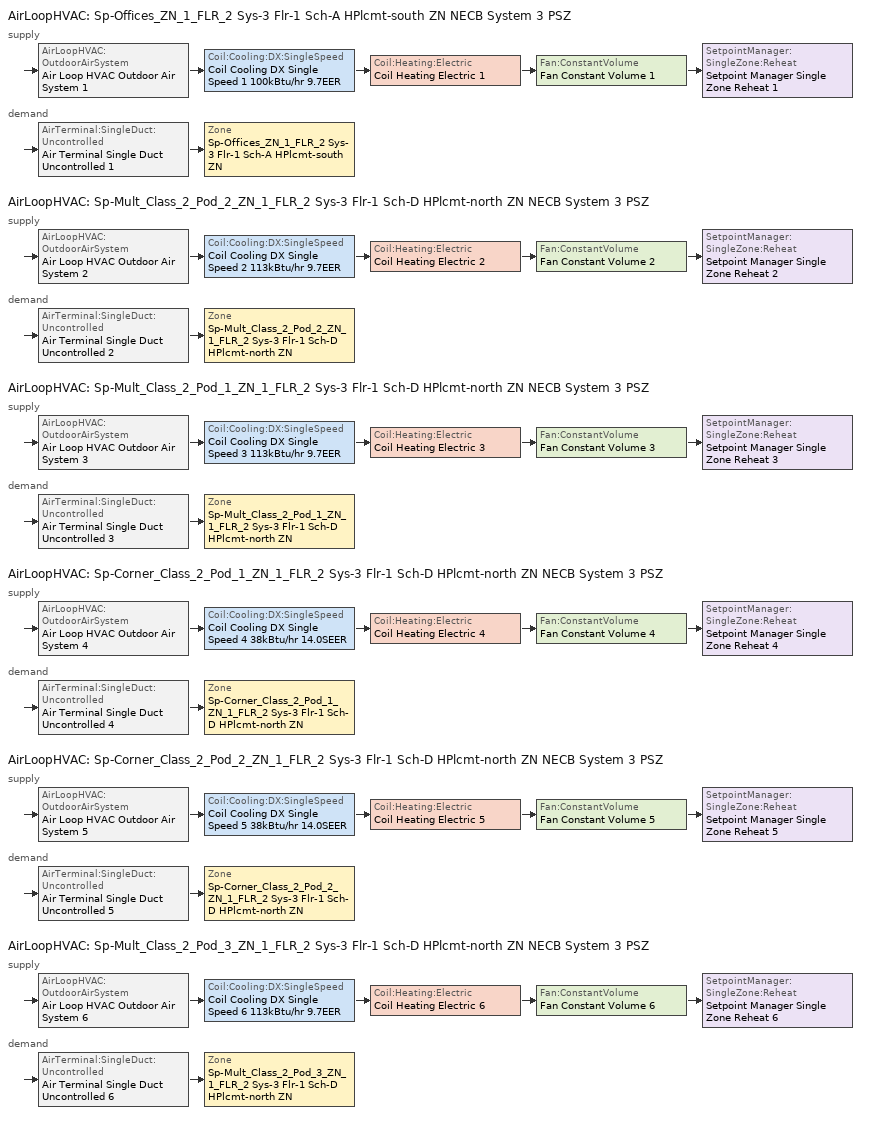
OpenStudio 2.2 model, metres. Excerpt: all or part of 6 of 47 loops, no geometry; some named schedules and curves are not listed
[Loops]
AirLoopHVAC 'Sp-Offices_ZN_1_FLR_2 Sys-3 Flr-1 Sch-A HPlcmt-south ZN NECB System 3 PSZ'
 supply: AirLoopHVAC:OutdoorAirSystem 'Air Loop HVAC Outdoor Air System 1' > Coil:Cooling:DX:SingleSpeed 'Coil Cooling DX Single Speed 1 100kBtu/hr 9.7EER' > Coil:Heating:Electric 'Coil Heating Electric 1' > Fan:ConstantVolume 'Fan Constant Volume 1' > SetpointManager:SingleZone:Reheat 'Setpoint Manager Single Zone Reheat 1'
 demand: AirTerminal:SingleDuct:Uncontrolled 'Air Terminal Single Duct Uncontrolled 1' > Zone 'Sp-Offices_ZN_1_FLR_2 Sys-3 Flr-1 Sch-A HPlcmt-south ZN'
AirLoopHVAC 'Sp-Mult_Class_2_Pod_2_ZN_1_FLR_2 Sys-3 Flr-1 Sch-D HPlcmt-north ZN NECB System 3 PSZ'
 supply: AirLoopHVAC:OutdoorAirSystem 'Air Loop HVAC Outdoor Air System 2' > Coil:Cooling:DX:SingleSpeed 'Coil Cooling DX Single Speed 2 113kBtu/hr 9.7EER' > Coil:Heating:Electric 'Coil Heating Electric 2' > Fan:ConstantVolume 'Fan Constant Volume 2' > SetpointManager:SingleZone:Reheat 'Setpoint Manager Single Zone Reheat 2'
 demand: AirTerminal:SingleDuct:Uncontrolled 'Air Terminal Single Duct Uncontrolled 2' > Zone 'Sp-Mult_Class_2_Pod_2_ZN_1_FLR_2 Sys-3 Flr-1 Sch-D HPlcmt-north ZN'
AirLoopHVAC 'Sp-Mult_Class_2_Pod_1_ZN_1_FLR_2 Sys-3 Flr-1 Sch-D HPlcmt-north ZN NECB System 3 PSZ'
 supply: AirLoopHVAC:OutdoorAirSystem 'Air Loop HVAC Outdoor Air System 3' > Coil:Cooling:DX:SingleSpeed 'Coil Cooling DX Single Speed 3 113kBtu/hr 9.7EER' > Coil:Heating:Electric 'Coil Heating Electric 3' > Fan:ConstantVolume 'Fan Constant Volume 3' > SetpointManager:SingleZone:Reheat 'Setpoint Manager Single Zone Reheat 3'
 demand: AirTerminal:SingleDuct:Uncontrolled 'Air Terminal Single Duct Uncontrolled 3' > Zone 'Sp-Mult_Class_2_Pod_1_ZN_1_FLR_2 Sys-3 Flr-1 Sch-D HPlcmt-north ZN'
AirLoopHVAC 'Sp-Corner_Class_2_Pod_1_ZN_1_FLR_2 Sys-3 Flr-1 Sch-D HPlcmt-north ZN NECB System 3 PSZ'
 supply: AirLoopHVAC:OutdoorAirSystem 'Air Loop HVAC Outdoor Air System 4' > Coil:Cooling:DX:SingleSpeed 'Coil Cooling DX Single Speed 4 38kBtu/hr 14.0SEER' > Coil:Heating:Electric 'Coil Heating Electric 4' > Fan:ConstantVolume 'Fan Constant Volume 4' > SetpointManager:SingleZone:Reheat 'Setpoint Manager Single Zone Reheat 4'
 demand: AirTerminal:SingleDuct:Uncontrolled 'Air Terminal Single Duct Uncontrolled 4' > Zone 'Sp-Corner_Class_2_Pod_1_ZN_1_FLR_2 Sys-3 Flr-1 Sch-D HPlcmt-north ZN'
AirLoopHVAC 'Sp-Corner_Class_2_Pod_2_ZN_1_FLR_2 Sys-3 Flr-1 Sch-D HPlcmt-north ZN NECB System 3 PSZ'
 supply: AirLoopHVAC:OutdoorAirSystem 'Air Loop HVAC Outdoor Air System 5' > Coil:Cooling:DX:SingleSpeed 'Coil Cooling DX Single Speed 5 38kBtu/hr 14.0SEER' > Coil:Heating:Electric 'Coil Heating Electric 5' > Fan:ConstantVolume 'Fan Constant Volume 5' > SetpointManager:SingleZone:Reheat 'Setpoint Manager Single Zone Reheat 5'
 demand: AirTerminal:SingleDuct:Uncontrolled 'Air Terminal Single Duct Uncontrolled 5' > Zone 'Sp-Corner_Class_2_Pod_2_ZN_1_FLR_2 Sys-3 Flr-1 Sch-D HPlcmt-north ZN'
AirLoopHVAC 'Sp-Mult_Class_2_Pod_3_ZN_1_FLR_2 Sys-3 Flr-1 Sch-D HPlcmt-north ZN NECB System 3 PSZ'
 supply: AirLoopHVAC:OutdoorAirSystem 'Air Loop HVAC Outdoor Air System 6' > Coil:Cooling:DX:SingleSpeed 'Coil Cooling DX Single Speed 6 113kBtu/hr 9.7EER' > Coil:Heating:Electric 'Coil Heating Electric 6' > Fan:ConstantVolume 'Fan Constant Volume 6' > SetpointManager:SingleZone:Reheat 'Setpoint Manager Single Zone Reheat 6'
 demand: AirTerminal:SingleDuct:Uncontrolled 'Air Terminal Single Duct Uncontrolled 6' > Zone 'Sp-Mult_Class_2_Pod_3_ZN_1_FLR_2 Sys-3 Flr-1 Sch-D HPlcmt-north ZN'
[Sizing:Zone] Zone Cooling Design Supply Air Temperature Input Method=SupplyAirTemperature; Zone Cooling Design Supply Air Temperature {C}=13; Zone Cooling Design Supply Air Temperature Difference {deltaC}=11.11; Zone Heating Design Supply Air Temperature Input Method=SupplyAirTemperature; Zone Heating Design Supply Air Temperature {C}=43; Zone Heating Design Supply Air Temperature Difference {deltaC}=11.11; Zone Cooling Design Supply Air Humidity Ratio {kg-H2O/kg-air}=0.0085; Zone Heating Design Supply Air Humidity Ratio {kg-H2O/kg-air}=0.008; Zone Heating Sizing Factor=1.3; Zone Cooling Sizing Factor=1.1; Cooling Design Air Flow Method=DesignDay; Heating Design Air Flow Method=DesignDay; Account for Dedicated Outdoor Air System=No; Dedicated Outdoor Air System Control Strategy=NeutralSupplyAir; Dedicated Outdoor Air Low Setpoint Temperature for Design {C}=autosize; Dedicated Outdoor Air High Setpoint Temperature for Design {C}=autosize
Sp-Offices_ZN_1_FLR_2 Sys-3 Flr-1 Sch-A HPlcmt-south ZN; Sp-Mult_Class_2_Pod_2_ZN_1_FLR_2 Sys-3 Flr-1 Sch-D HPlcmt-north ZN; Sp-Mult_Class_2_Pod_1_ZN_1_FLR_2 Sys-3 Flr-1 Sch-D HPlcmt-north ZN; Sp-Corner_Class_2_Pod_1_ZN_1_FLR_2 Sys-3 Flr-1 Sch-D HPlcmt-north ZN; Sp-Corner_Class_2_Pod_2_ZN_1_FLR_2 Sys-3 Flr-1 Sch-D HPlcmt-north ZN; Sp-Mult_Class_2_Pod_3_ZN_1_FLR_2 Sys-3 Flr-1 Sch-D HPlcmt-north ZN
[Zone equipment]
Sp-Offices_ZN_1_FLR_2 Sys-3 Flr-1 Sch-A HPlcmt-south ZN: Air Terminal Single Duct Uncontrolled 1, Zone HVAC Baseboard Convective Electric 1
Sp-Mult_Class_2_Pod_2_ZN_1_FLR_2 Sys-3 Flr-1 Sch-D HPlcmt-north ZN: Air Terminal Single Duct Uncontrolled 2, Zone HVAC Baseboard Convective Electric 2
Sp-Mult_Class_2_Pod_1_ZN_1_FLR_2 Sys-3 Flr-1 Sch-D HPlcmt-north ZN: Air Terminal Single Duct Uncontrolled 3, Zone HVAC Baseboard Convective Electric 3
Sp-Corner_Class_2_Pod_1_ZN_1_FLR_2 Sys-3 Flr-1 Sch-D HPlcmt-north ZN: Air Terminal Single Duct Uncontrolled 4, Zone HVAC Baseboard Convective Electric 4
Sp-Corner_Class_2_Pod_2_ZN_1_FLR_2 Sys-3 Flr-1 Sch-D HPlcmt-north ZN: Air Terminal Single Duct Uncontrolled 5, Zone HVAC Baseboard Convective Electric 5
Sp-Mult_Class_2_Pod_3_ZN_1_FLR_2 Sys-3 Flr-1 Sch-D HPlcmt-north ZN: Air Terminal Single Duct Uncontrolled 6, Zone HVAC Baseboard Convective Electric 6
[AirLoopHVAC] Design Supply Air Flow Rate {m3/s}=AutoSize
Name | Availability Schedule | Availability Manager
Sp-Offices_ZN_1_FLR_2 Sys-3 Flr-1 Sch-A HPlcmt-south ZN NECB System 3 PSZ | Sp-Offices_ZN_1_FLR_2 Sys-3 Flr-1 Sch-A HPlcmt-south ZN NECB System 3 PSZ Occ Sch | Availability Manager Night Cycle 45
Sp-Mult_Class_2_Pod_2_ZN_1_FLR_2 Sys-3 Flr-1 Sch-D HPlcmt-north ZN NECB System 3 PSZ | Sp-Mult_Class_2_Pod_2_ZN_1_FLR_2 Sys-3 Flr-1 Sch-D HPlcmt-north ZN NECB System 3 PSZ Occ Sch | Availability Manager Night Cycle 41
Sp-Mult_Class_2_Pod_1_ZN_1_FLR_2 Sys-3 Flr-1 Sch-D HPlcmt-north ZN NECB System 3 PSZ | Sp-Mult_Class_2_Pod_1_ZN_1_FLR_2 Sys-3 Flr-1 Sch-D HPlcmt-north ZN NECB System 3 PSZ Occ Sch | Availability Manager Night Cycle 39
Sp-Corner_Class_2_Pod_1_ZN_1_FLR_2 Sys-3 Flr-1 Sch-D HPlcmt-north ZN NECB System 3 PSZ | Sp-Corner_Class_2_Pod_1_ZN_1_FLR_2 Sys-3 Flr-1 Sch-D HPlcmt-north ZN NECB System 3 PSZ Occ Sch | Availability Manager Night Cycle 12
Sp-Corner_Class_2_Pod_2_ZN_1_FLR_2 Sys-3 Flr-1 Sch-D HPlcmt-north ZN NECB System 3 PSZ | Sp-Corner_Class_2_Pod_2_ZN_1_FLR_2 Sys-3 Flr-1 Sch-D HPlcmt-north ZN NECB System 3 PSZ Occ Sch | Availability Manager Night Cycle 14
Sp-Mult_Class_2_Pod_3_ZN_1_FLR_2 Sys-3 Flr-1 Sch-D HPlcmt-north ZN NECB System 3 PSZ | Sp-Mult_Class_2_Pod_3_ZN_1_FLR_2 Sys-3 Flr-1 Sch-D HPlcmt-north ZN NECB System 3 PSZ Occ Sch | Availability Manager Night Cycle 43
[Sizing:System] Type of Load to Size On=Sensible; Design Outdoor Air Flow Rate {m3/s}=Autosize; Minimum System Air Flow Ratio=1; Preheat Design Temperature {C}=7; Preheat Design Humidity Ratio {kg-H2O/kg-Air}=0.008; Precool Design Temperature {C}=13; Precool Design Humidity Ratio {kg-H2O/kg-Air}=0.008; Central Cooling Design Supply Air Temperature {C}=13; Central Heating Design Supply Air Temperature {C}=43; Sizing Option=NonCoincident; 100% Outdoor Air in Cooling=No; 100% Outdoor Air in Heating=No; Central Cooling Design Supply Air Humidity Ratio {kg-H2O/kg-Air}=0.0085; Central Heating Design Supply Air Humidity Ratio {kg-H2O/kg-Air}=0.008; Cooling Design Air Flow Method=DesignDay; Cooling Design Air Flow Rate {m3/s}=0; Heating Design Air Flow Method=DesignDay; Heating Design Air Flow Rate {m3/s}=0; System Outdoor Air Method=ZoneSum; Zone Maximum Outdoor Air Fraction=1; Cooling Supply Air Flow Rate Per Floor Area {m3/s-m2}=0.00996765; Cooling Fraction of Autosized Cooling Supply Air Flow Rate=1; Cooling Supply Air Flow Rate Per Unit Cooling Capacity {m3/s-W}=3.94755e-05; Heating Supply Air Flow Rate Per Floor Area {m3/s-m2}=0.00996765; Heating Fraction of Autosized Heating Supply Air Flow Rate=1; Heating Fraction of Autosized Cooling Supply Air Flow Rate=1; Heating Supply Air Flow Rate Per Unit Heating Capacity {m3/s-W}=3.15882e-05; Cooling Design Capacity Method=CoolingDesignCapacity; Cooling Design Capacity {W}=autosize; Cooling Design Capacity Per Floor Area {W/m2}=234.7; Fraction of Autosized Cooling Design Capacity=1; Heating Design Capacity Method=HeatingDesignCapacity; Heating Design Capacity {W}=autosize; Heating Design Capacity Per Floor Area {W/m2}=157; Fraction of Autosized Heating Design Capacity=1; Central Cooling Capacity Control Method=OnOff
Sp-Offices_ZN_1_FLR_2 Sys-3 Flr-1 Sch-A HPlcmt-south ZN NECB System 3 PSZ; Sp-Mult_Class_2_Pod_2_ZN_1_FLR_2 Sys-3 Flr-1 Sch-D HPlcmt-north ZN NECB System 3 PSZ; Sp-Mult_Class_2_Pod_1_ZN_1_FLR_2 Sys-3 Flr-1 Sch-D HPlcmt-north ZN NECB System 3 PSZ; Sp-Corner_Class_2_Pod_1_ZN_1_FLR_2 Sys-3 Flr-1 Sch-D HPlcmt-north ZN NECB System 3 PSZ; Sp-Corner_Class_2_Pod_2_ZN_1_FLR_2 Sys-3 Flr-1 Sch-D HPlcmt-north ZN NECB System 3 PSZ; Sp-Mult_Class_2_Pod_3_ZN_1_FLR_2 Sys-3 Flr-1 Sch-D HPlcmt-north ZN NECB System 3 PSZ
[Fan:ConstantVolume] Availability Schedule=Always On Discrete; Fan Efficiency=0.39975; Pressure Rise {Pa}=640; Maximum Flow Rate {m3/s}=AutoSize; Motor Efficiency=0.615
Fan Constant Volume 1; Fan Constant Volume 2; Fan Constant Volume 3; Fan Constant Volume 4; Fan Constant Volume 5; Fan Constant Volume 6
[Coil:Heating:Electric] Availability Schedule=Always On Discrete
Coil Heating Electric 1; Coil Heating Electric 2; Coil Heating Electric 3; Coil Heating Electric 4; Coil Heating Electric 5; Coil Heating Electric 6
[Coil:Cooling:DX:SingleSpeed] Availability Schedule=Always On Discrete; Rated Total Cooling Capacity {W}=autosize; Rated Sensible Heat Ratio=autosize; Rated Air Flow Rate {m3/s}=autosize; Rated Evaporator Fan Power Per Volume Flow Rate {W/(m3/s)}=773.3; Condenser Type=AirCooled; Evaporative Condenser Effectiveness=0; Evaporative Condenser Air Flow Rate {m3/s}=Autosize; Evaporative Condenser Pump Rated Power Consumption {W}=Autosize; Crankcase Heater Capacity {W}=0; Maximum Outdoor Dry-Bulb Temperature for Crankcase Heater Operation {C}=0; Basin Heater Capacity {W/K}=0; Basin Heater Setpoint Temperature {C}=10
Name | Rated COP {W/W} | Total Cooling Capacity Function of Temperature Curve | Total Cooling Capacity Function of Flow Fraction Curve | Energy Input Ratio Function of Temperature Curve | Energy Input Ratio Function of Flow Fraction Curve | Part Load Fraction Correlation Curve
Coil Cooling DX Single Speed 1 100kBtu/hr 9.7EER | 3.35466 | DXCOOL-NECB2011-REF-CAPFT | DXCOOL-NECB2011-REF-CAPFFLOW | DXCOOL-NECB2011-REF-COOLEIRFT | DXCOOL-NECB2011-REF-COOLEIRFFLOW | DXCOOL-NECB2011-REF-COOLPLFFPLR
Coil Cooling DX Single Speed 2 113kBtu/hr 9.7EER | 3.36416 | DXCOOL-NECB2011-REF-CAPFT 11 | DXCOOL-NECB2011-REF-CAPFFLOW 11 | DXCOOL-NECB2011-REF-COOLEIRFT 11 | DXCOOL-NECB2011-REF-COOLEIRFFLOW 11 | DXCOOL-NECB2011-REF-COOLPLFFPLR 11
Coil Cooling DX Single Speed 3 113kBtu/hr 9.7EER | 3.36416 | DXCOOL-NECB2011-REF-CAPFT 22 | DXCOOL-NECB2011-REF-CAPFFLOW 22 | DXCOOL-NECB2011-REF-COOLEIRFT 22 | DXCOOL-NECB2011-REF-COOLEIRFFLOW 22 | DXCOOL-NECB2011-REF-COOLPLFFPLR 22
Coil Cooling DX Single Speed 4 38kBtu/hr 14.0SEER | 3.8248 | DXCOOL-NECB2011-REF-CAPFT 33 | DXCOOL-NECB2011-REF-CAPFFLOW 33 | DXCOOL-NECB2011-REF-COOLEIRFT 33 | DXCOOL-NECB2011-REF-COOLEIRFFLOW 33 | DXCOOL-NECB2011-REF-COOLPLFFPLR 33
Coil Cooling DX Single Speed 5 38kBtu/hr 14.0SEER | 3.8248 | DXCOOL-NECB2011-REF-CAPFT 41 | DXCOOL-NECB2011-REF-CAPFFLOW 41 | DXCOOL-NECB2011-REF-COOLEIRFT 41 | DXCOOL-NECB2011-REF-COOLEIRFFLOW 41 | DXCOOL-NECB2011-REF-COOLPLFFPLR 41
Coil Cooling DX Single Speed 6 113kBtu/hr 9.7EER | 3.36416 | DXCOOL-NECB2011-REF-CAPFT 42 | DXCOOL-NECB2011-REF-CAPFFLOW 42 | DXCOOL-NECB2011-REF-COOLEIRFT 42 | DXCOOL-NECB2011-REF-COOLEIRFFLOW 42 | DXCOOL-NECB2011-REF-COOLPLFFPLR 42
[Controller:OutdoorAir] Minimum Outdoor Air Flow Rate {m3/s}=0; Maximum Outdoor Air Flow Rate {m3/s}=Autosize; Economizer Control Action Type=ModulateFlow; Lockout Type=NoLockout; Minimum Limit Type=FixedMinimum; High Humidity Control=No; Heat Recovery Bypass Control Type=BypassWhenWithinEconomizerLimits
Name | Economizer Control Type | Minimum Outdoor Air Schedule | Controller Mechanical Ventilation | Economizer Maximum Limit Dry-Bulb Temperature {C} | Economizer Maximum Limit Enthalpy {J/kg} | Economizer Minimum Limit Dry-Bulb Temperature {C}
Controller Outdoor Air 1 | DifferentialEnthalpy | Sp-Offices_ZN_1_FLR_2 Sys-3 Flr-1 Sch-A HPlcmt-south ZN NECB System 3 PSZ Occ Sch | Controller Mechanical Ventilation 1
Controller Outdoor Air 2 | DifferentialEnthalpy | Sp-Mult_Class_2_Pod_2_ZN_1_FLR_2 Sys-3 Flr-1 Sch-D HPlcmt-north ZN NECB System 3 PSZ Occ Sch | Controller Mechanical Ventilation 2
Controller Outdoor Air 3 | DifferentialEnthalpy | Sp-Mult_Class_2_Pod_1_ZN_1_FLR_2 Sys-3 Flr-1 Sch-D HPlcmt-north ZN NECB System 3 PSZ Occ Sch | Controller Mechanical Ventilation 3
Controller Outdoor Air 4 | NoEconomizer | Sp-Corner_Class_2_Pod_1_ZN_1_FLR_2 Sys-3 Flr-1 Sch-D HPlcmt-north ZN NECB System 3 PSZ Occ Sch | Controller Mechanical Ventilation 4 | 28 | 64000 | -100
Controller Outdoor Air 5 | NoEconomizer | Sp-Corner_Class_2_Pod_2_ZN_1_FLR_2 Sys-3 Flr-1 Sch-D HPlcmt-north ZN NECB System 3 PSZ Occ Sch | Controller Mechanical Ventilation 5 | 28 | 64000 | -100
Controller Outdoor Air 6 | DifferentialEnthalpy | Sp-Mult_Class_2_Pod_3_ZN_1_FLR_2 Sys-3 Flr-1 Sch-D HPlcmt-north ZN NECB System 3 PSZ Occ Sch | Controller Mechanical Ventilation 6
[Controller:MechanicalVentilation] Availability Schedule=Always On Discrete; System Outdoor Air Method=ZoneSum
Controller Mechanical Ventilation 1; Controller Mechanical Ventilation 2; Controller Mechanical Ventilation 3; Controller Mechanical Ventilation 4; Controller Mechanical Ventilation 5; Controller Mechanical Ventilation 6
[AirLoopHVAC:OutdoorAirSystem]
Name | Controller
Air Loop HVAC Outdoor Air System 1 | Controller Outdoor Air 1
Air Loop HVAC Outdoor Air System 2 | Controller Outdoor Air 2
Air Loop HVAC Outdoor Air System 3 | Controller Outdoor Air 3
Air Loop HVAC Outdoor Air System 4 | Controller Outdoor Air 4
Air Loop HVAC Outdoor Air System 5 | Controller Outdoor Air 5
Air Loop HVAC Outdoor Air System 6 | Controller Outdoor Air 6
[SetpointManager:SingleZone:Reheat] Minimum Supply Air Temperature {C}=13; Maximum Supply Air Temperature {C}=43
Name | Control Zone
Setpoint Manager Single Zone Reheat 1 | Sp-Offices_ZN_1_FLR_2 Sys-3 Flr-1 Sch-A HPlcmt-south ZN
Setpoint Manager Single Zone Reheat 2 | Sp-Mult_Class_2_Pod_2_ZN_1_FLR_2 Sys-3 Flr-1 Sch-D HPlcmt-north ZN
Setpoint Manager Single Zone Reheat 3 | Sp-Mult_Class_2_Pod_1_ZN_1_FLR_2 Sys-3 Flr-1 Sch-D HPlcmt-north ZN
Setpoint Manager Single Zone Reheat 4 | Sp-Corner_Class_2_Pod_1_ZN_1_FLR_2 Sys-3 Flr-1 Sch-D HPlcmt-north ZN
Setpoint Manager Single Zone Reheat 5 | Sp-Corner_Class_2_Pod_2_ZN_1_FLR_2 Sys-3 Flr-1 Sch-D HPlcmt-north ZN
Setpoint Manager Single Zone Reheat 6 | Sp-Mult_Class_2_Pod_3_ZN_1_FLR_2 Sys-3 Flr-1 Sch-D HPlcmt-north ZN
[AirTerminal:SingleDuct:Uncontrolled] Availability Schedule=Always On Discrete; Maximum Air Flow Rate {m3/s}=AutoSize
Air Terminal Single Duct Uncontrolled 1; Air Terminal Single Duct Uncontrolled 2; Air Terminal Single Duct Uncontrolled 3; Air Terminal Single Duct Uncontrolled 4; Air Terminal Single Duct Uncontrolled 5; Air Terminal Single Duct Uncontrolled 6
[ZoneHVAC:Baseboard:Convective:Electric] Availability Schedule=Always On Discrete; Nominal Capacity {W}=autosize; Efficiency=1
Zone HVAC Baseboard Convective Electric 1; Zone HVAC Baseboard Convective Electric 2; Zone HVAC Baseboard Convective Electric 3; Zone HVAC Baseboard Convective Electric 4; Zone HVAC Baseboard Convective Electric 5; Zone HVAC Baseboard Convective Electric 6
[AvailabilityManager:NightCycle] Control Type=CycleOnAny; Thermostat Tolerance {deltaC}=1; Cycling Run Time {s}=3600
Availability Manager Night Cycle 12; Availability Manager Night Cycle 14; Availability Manager Night Cycle 39; Availability Manager Night Cycle 41; Availability Manager Night Cycle 43; Availability Manager Night Cycle 45
[Schedule:Ruleset]
Name | Default Day Schedule | Summer Design Day Schedule | Winter Design Day Schedule
Sp-Corner_Class_2_Pod_1_ZN_1_FLR_2 Sys-3 Flr-1 Sch-D HPlcmt-north ZN NECB System 3 PSZ Occ Sch | Sp-Corner_Class_2_Pod_1_ZN_1_FLR_2 Sys-3 Flr-1 Sch-D HPlcmt-north ZN NECB System 3 PSZ Occ Sch Default | Sp-Corner_Class_2_Pod_1_ZN_1_FLR_2 Sys-3 Flr-1 Sch-D HPlcmt-north ZN NECB System 3 PSZ Occ Sch Summer Design Day | Sp-Corner_Class_2_Pod_1_ZN_1_FLR_2 Sys-3 Flr-1 Sch-D HPlcmt-north ZN NECB System 3 PSZ Occ Sch Winter Design Day
Sp-Corner_Class_2_Pod_2_ZN_1_FLR_2 Sys-3 Flr-1 Sch-D HPlcmt-north ZN NECB System 3 PSZ Occ Sch | Sp-Corner_Class_2_Pod_2_ZN_1_FLR_2 Sys-3 Flr-1 Sch-D HPlcmt-north ZN NECB System 3 PSZ Occ Sch Default | Sp-Corner_Class_2_Pod_2_ZN_1_FLR_2 Sys-3 Flr-1 Sch-D HPlcmt-north ZN NECB System 3 PSZ Occ Sch Summer Design Day | Sp-Corner_Class_2_Pod_2_ZN_1_FLR_2 Sys-3 Flr-1 Sch-D HPlcmt-north ZN NECB System 3 PSZ Occ Sch Winter Design Day
Sp-Mult_Class_2_Pod_1_ZN_1_FLR_2 Sys-3 Flr-1 Sch-D HPlcmt-north ZN NECB System 3 PSZ Occ Sch | Sp-Mult_Class_2_Pod_1_ZN_1_FLR_2 Sys-3 Flr-1 Sch-D HPlcmt-north ZN NECB System 3 PSZ Occ Sch Default | Sp-Mult_Class_2_Pod_1_ZN_1_FLR_2 Sys-3 Flr-1 Sch-D HPlcmt-north ZN NECB System 3 PSZ Occ Sch Summer Design Day | Sp-Mult_Class_2_Pod_1_ZN_1_FLR_2 Sys-3 Flr-1 Sch-D HPlcmt-north ZN NECB System 3 PSZ Occ Sch Winter Design Day
Sp-Mult_Class_2_Pod_2_ZN_1_FLR_2 Sys-3 Flr-1 Sch-D HPlcmt-north ZN NECB System 3 PSZ Occ Sch | Sp-Mult_Class_2_Pod_2_ZN_1_FLR_2 Sys-3 Flr-1 Sch-D HPlcmt-north ZN NECB System 3 PSZ Occ Sch Default | Sp-Mult_Class_2_Pod_2_ZN_1_FLR_2 Sys-3 Flr-1 Sch-D HPlcmt-north ZN NECB System 3 PSZ Occ Sch Summer Design Day | Sp-Mult_Class_2_Pod_2_ZN_1_FLR_2 Sys-3 Flr-1 Sch-D HPlcmt-north ZN NECB System 3 PSZ Occ Sch Winter Design Day
Sp-Mult_Class_2_Pod_3_ZN_1_FLR_2 Sys-3 Flr-1 Sch-D HPlcmt-north ZN NECB System 3 PSZ Occ Sch | Sp-Mult_Class_2_Pod_3_ZN_1_FLR_2 Sys-3 Flr-1 Sch-D HPlcmt-north ZN NECB System 3 PSZ Occ Sch Default | Sp-Mult_Class_2_Pod_3_ZN_1_FLR_2 Sys-3 Flr-1 Sch-D HPlcmt-north ZN NECB System 3 PSZ Occ Sch Summer Design Day | Sp-Mult_Class_2_Pod_3_ZN_1_FLR_2 Sys-3 Flr-1 Sch-D HPlcmt-north ZN NECB System 3 PSZ Occ Sch Winter Design Day
Sp-Offices_ZN_1_FLR_2 Sys-3 Flr-1 Sch-A HPlcmt-south ZN NECB System 3 PSZ Occ Sch | Sp-Offices_ZN_1_FLR_2 Sys-3 Flr-1 Sch-A HPlcmt-south ZN NECB System 3 PSZ Occ Sch Default | Sp-Offices_ZN_1_FLR_2 Sys-3 Flr-1 Sch-A HPlcmt-south ZN NECB System 3 PSZ Occ Sch Summer Design Day | Sp-Offices_ZN_1_FLR_2 Sys-3 Flr-1 Sch-A HPlcmt-south ZN NECB System 3 PSZ Occ Sch Winter Design Day
[Schedule:Constant]
Always On Discrete: Value=1
[Curve:Biquadratic] Minimum Value of x=13; Maximum Value of x=24; Minimum Value of y=24; Maximum Value of y=46
Name | Coefficient1 Constant | Coefficient2 x | Coefficient3 x**2 | Coefficient4 y | Coefficient5 y**2 | Coefficient6 x*y
DXCOOL-NECB2011-REF-CAPFT; DXCOOL-NECB2011-REF-CAPFT 11; DXCOOL-NECB2011-REF-CAPFT 22; DXCOOL-NECB2011-REF-CAPFT 33; DXCOOL-NECB2011-REF-CAPFT 41 | 0.867905 | 0.0142459 | 0.00055436 | -0.0075575 | 3.3e-05 | -0.0001918
DXCOOL-NECB2011-REF-COOLEIRFT; DXCOOL-NECB2011-REF-COOLEIRFT 11; DXCOOL-NECB2011-REF-COOLEIRFT 22; DXCOOL-NECB2011-REF-COOLEIRFT 33; DXCOOL-NECB2011-REF-COOLEIRFT 41 | 0.116936 | 0.0284933 | -0.0004112 | 0.0214108 | 0.00016103 | -0.0006791
[Curve:Quadratic] Coefficient1 Constant=1; Coefficient2 x=0; Coefficient3 x**2=0; Minimum Value of x=0; Maximum Value of x=1
DXCOOL-NECB2011-REF-CAPFFLOW; DXCOOL-NECB2011-REF-COOLEIRFFLOW; DXCOOL-NECB2011-REF-CAPFFLOW 11; DXCOOL-NECB2011-REF-COOLEIRFFLOW 11; DXCOOL-NECB2011-REF-CAPFFLOW 22; DXCOOL-NECB2011-REF-COOLEIRFFLOW 22; DXCOOL-NECB2011-REF-CAPFFLOW 33; DXCOOL-NECB2011-REF-COOLEIRFFLOW 33; DXCOOL-NECB2011-REF-CAPFFLOW 41
[Curve:Cubic] Coefficient1 Constant=0.0277; Coefficient2 x=4.9151; Coefficient3 x**2=-8.184; Coefficient4 x**3=4.2702; Minimum Value of x=0.7; Maximum Value of x=1
DXCOOL-NECB2011-REF-COOLPLFFPLR; DXCOOL-NECB2011-REF-COOLPLFFPLR 11; DXCOOL-NECB2011-REF-COOLPLFFPLR 22; DXCOOL-NECB2011-REF-COOLPLFFPLR 33
